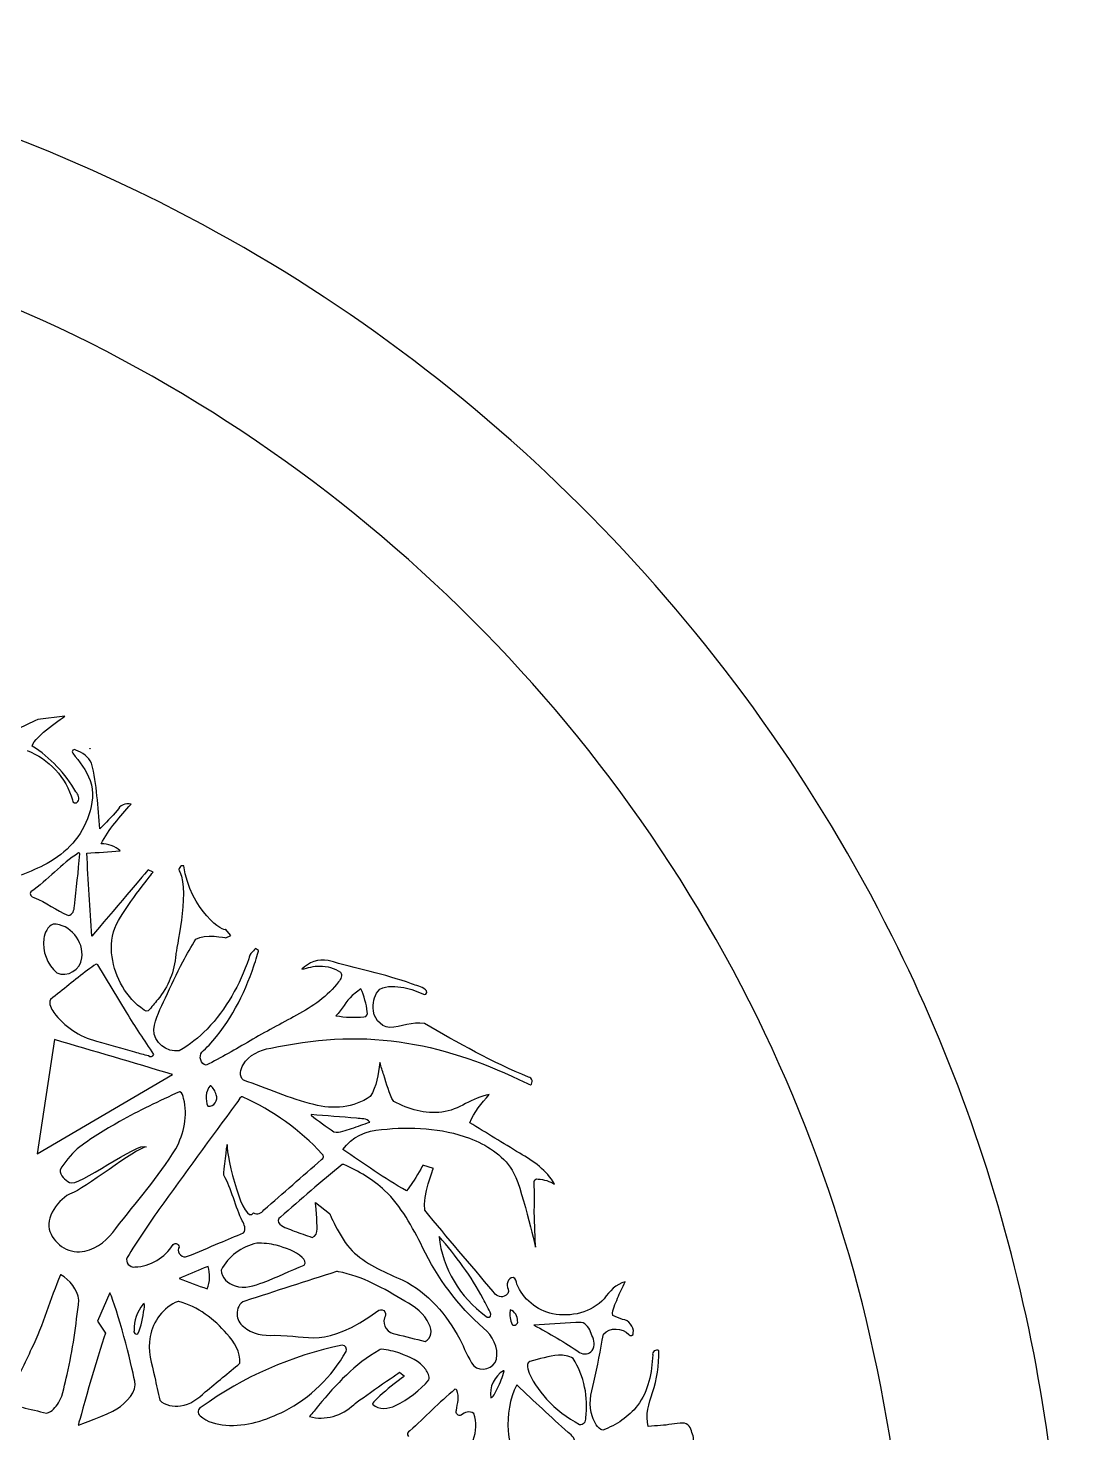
# Model space of a CAD drawing. Extents: x -3 to 431, y -1 to 430.
# Drawn here: x 294.2 to 430.6, y 246 to 429.8 of the extents above; entities that cross this region are included whole.
import ezdxf

# ---------------------------------------------------------------- set-up
doc = ezdxf.new("R2010")
doc.units = 0
doc.layers.add('Copie_de_Calque_1', color=7, linetype='CONTINUOUS')

msp = doc.modelspace()

# ---------------------------------------------------------------- linework, layer by layer
at = {"layer": 'Copie_de_Calque_1', "color": 7}
for points in [[(299.03285, 339.75961), (295.48064, 339.33591)], [(310.57634, 319.35544), (309.91814, 319.66208)], [(320.09978, 310.77145), (320.73509, 311.08161), (320.05442, 311.92812)], [(324.3788, 309.09934), (323.9812, 309.36014)], [(307.10941, 301.03218), (303.33517, 307.22877)], [(337.76096, 304.11522), (336.63596, 303.24999)], [(297.68283, 297.47265), (295.43088, 282.52147)], [(295.43088, 282.52147), (313.09689, 292.90819)], [(314.0715, 290.63669), (314.02072, 290.63083)], [(318.0715, 291.4238), (318.02853, 291.42185)], [(331.24533, 287.63864), (331.26486, 287.59372)], [(335.31953, 281.11735), (335.31955, 281.11716)], [(347.24064, 280.60344), (345.88621, 281.04963)], [(331.81172, 276.14606), (333.66315, 274.69919)], [(360.60549, 270.28403), (360.43337, 275.13633)], [(347.99728, 271.67968), (347.98166, 271.67382)], [(298.5051, 266.70317), (298.4758, 266.70317), (298.45236, 266.69146)], [(304.93114, 264.32497), (303.32216, 260.63252), (304.35119, 259.04112)], [(309.25698, 262.83588), (309.24533, 262.82237)], [(357.30393, 262.10362), (357.27267, 261.98252)], [(365.85823, 260.43762), (365.85861, 260.4376)], [(342.82046, 253.92927), (343.45132, 253.44489)], [(358.20236, 252.26166), (358.16136, 252.27536), (358.13986, 252.27338)]]:
    msp.add_lwpolyline(points, dxfattribs=at)
for points in [[(302.32346, 335.52343)], [(300.84103, 321.89075)], [(297.49924, 312.56076)], [(303.134, 307.30887)], [(322.16131, 289.96482)], [(324.13596, 270.81444)], [(317.2805, 267.6133)], [(334.5774, 267.10168)], [(313.8371, 263.19346)], [(335.33127, 257.47276)], [(340.15357, 256.82237)], [(363.61838, 256.16612)], [(356.43284, 254.14261)], [(350.06173, 251.72062)]]:
    msp.add_lwpolyline(points, close=True, dxfattribs=at)
for points in [[(317.03767, 404.09534), (287.06404, 420.29238), (253.18845, 429.24277), (219.11373, 429.79512)], [(407.24865, 310.98947), (387.60195, 350.24057), (355.71981, 383.30456), (317.03767, 404.09534)], [(392.49344, 294.20397), (372.57997, 338.92177), (335.12953, 375.58548), (289.85866, 394.27463)], [(295.48064, 339.33591), (295.48064, 339.33591), (288.82596, 335.98168), (285.17595, 335.29685)], [(294.76579, 335.8652), (295.08542, 337.18577), (299.03285, 339.75961), (299.03285, 339.75961)], [(294.08988, 335.26164), (296.94702, 334.22698), (299.18376, 331.72811), (300.02751, 328.82419)], [(300.4904, 329.8613), (299.08676, 332.27243), (297.13053, 334.37467), (294.76579, 335.8652)], [(300.46892, 335.32224), (300.26154, 335.6033), (299.81011, 335.15413), (300.06462, 334.92966)], [(300.06462, 334.92966), (300.97703, 333.84481), (301.83022, 332.67613), (302.35759, 331.35153)], [(302.51384, 333.62497), (302.13646, 334.46555), (301.34006, 335.06463), (300.46892, 335.32224)], [(302.32346, 335.52343), (302.23936, 335.46773), (302.42136, 335.55193), (302.32346, 335.52343)], [(303.6115, 325.02341), (303.29165, 327.89429), (303.30915, 330.82647), (302.51384, 333.62497)], [(302.35759, 331.35153), (302.88519, 329.89481), (302.63862, 328.29135), (302.18857, 326.84953)], [(300.72673, 328.60739), (301.04363, 329.00268), (300.77973, 329.53434), (300.4904, 329.8613)], [(300.02751, 328.82419), (299.94271, 328.44766), (300.58095, 328.25556), (300.72673, 328.60739)], [(305.90056, 327.42185), (305.15318, 326.60756), (304.37913, 325.81846), (303.6115, 325.02341)], [(303.7736, 323.0527), (304.7754, 325.00024), (306.2456, 326.6463), (307.69743, 328.26559)], [(307.69743, 328.26559), (307.00057, 328.46615), (306.19022, 328.08741), (305.90056, 327.42185)], [(302.18857, 326.84953), (301.29579, 324.11594), (299.23279, 321.84942), (296.71198, 320.50641)], [(300.84103, 321.89075), (298.5746, 320.42815), (296.79671, 318.35144), (294.59885, 316.79896)], [(300.28049, 314.92201), (300.5567, 317.19357), (300.79529, 319.46955), (301.0051, 321.74818)], [(301.0051, 321.74818), (300.9861, 321.81978), (300.9259, 321.90628), (300.84103, 321.89075)], [(301.8986, 321.86325), (303.35488, 321.93785), (304.81033, 322.02941), (306.26384, 322.14645)], [(302.54704, 310.97067), (302.3309, 314.60153), (302.11475, 318.23239), (301.8986, 321.86325)], [(306.26384, 322.14645), (305.61554, 322.78902), (304.68042, 323.11404), (303.7736, 323.0527)], [(296.71198, 320.50641), (295.62679, 319.91026), (294.47489, 319.44931), (293.33806, 318.96481)], [(314.59731, 320.17275), (314.18688, 320.38652), (313.74223, 319.72594), (314.0934, 319.42471)], [(320.05442, 311.92812), (319.99752, 311.21654), (315.41784, 314.44562), (314.59731, 320.17275)], [(309.91814, 319.66208), (309.91814, 319.66208), (305.00407, 313.86781), (302.54704, 310.97067)], [(306.07317, 313.04191), (307.31797, 315.32041), (310.57634, 319.35544), (310.57634, 319.35544)], [(314.0934, 319.42471), (315.35133, 316.54147), (313.53051, 309.02833), (313.55831, 308.58166)], [(294.59885, 316.79896), (294.36644, 316.50217), (294.66085, 316.09107), (294.99071, 316.04936)], [(294.99071, 316.04936), (296.58033, 315.4332), (297.92214, 314.32795), (299.50314, 313.69349)], [(299.50314, 313.69349), (300.06909, 313.77829), (300.27843, 314.4231), (300.28049, 314.92201)], [(297.49924, 312.56076), (296.76521, 312.24349), (296.39398, 311.42702), (296.29025, 310.67209)], [(301.24728, 308.13888), (301.56858, 310.30301), (299.732, 312.60609), (297.49924, 312.56076)], [(305.1486, 308.82614), (305.03162, 310.28175), (305.31566, 311.78293), (306.07317, 313.04191)], [(296.29025, 310.67209), (296.06084, 309.02468), (296.71649, 307.28283), (297.97971, 306.19943)], [(314.46758, 307.62878), (315.0063, 308.64028), (315.57709, 309.63462), (316.17986, 310.60935)], [(316.17986, 310.60935), (317.33714, 311.36969), (320.09978, 310.77145), (320.09978, 310.77145)], [(429.72255, 208.86868), (430.63995, 244.04867), (423.09655, 279.52236), (407.24865, 310.98947)], [(308.95817, 301.6423), (306.76367, 303.36792), (305.39264, 306.05767), (305.1486, 308.82614)], [(323.9812, 309.36014), (323.9812, 309.36014), (323.09368, 308.60713), (323.11931, 308.04685)], [(323.77279, 307.10545), (324.00313, 307.76167), (324.3788, 309.09934), (324.3788, 309.09934)], [(297.97971, 306.19943), (299.34289, 305.54138), (301.1668, 306.63101), (301.24728, 308.13888)], [(303.134, 307.30884), (302.73233, 307.1031), (302.38034, 306.79751), (302.00314, 306.54517)], [(303.33517, 307.22877), (303.28517, 307.28417), (303.21086, 307.32677), (303.134, 307.30887)], [(313.55831, 308.58166), (313.37832, 306.44626), (312.59434, 304.34282), (311.19604, 302.7038)], [(312.18177, 302.91384), (312.94002, 304.48727), (313.63324, 306.09267), (314.46758, 307.62878)], [(323.11931, 308.04685), (321.91362, 304.66817), (320.14699, 301.43762), (317.64275, 298.84372)], [(317.90113, 296.73673), (320.62369, 299.68387), (322.49901, 303.32354), (323.77279, 307.10545)], [(333.47478, 307.81638), (332.23158, 308.05762), (330.91972, 307.55954), (330.04314, 306.66989)], [(330.04314, 306.66989), (330.82221, 306.83689), (331.5896, 307.11823), (332.39902, 307.07224)], [(332.39902, 307.07224), (333.34802, 307.06724), (334.30594, 306.80897), (335.09392, 306.27145)], [(344.39594, 304.77662), (340.82386, 306.02449), (337.10644, 306.77208), (333.47478, 307.81638)], [(302.00314, 306.54517), (300.34867, 305.31846), (298.80499, 303.95041), (297.14963, 302.72486)], [(335.09392, 306.27145), (335.42162, 305.8837), (335.13512, 305.35531), (334.84782, 305.03708)], [(334.84782, 305.03708), (333.43986, 303.11618), (331.41828, 301.76685), (329.34602, 300.65344)], [(338.59689, 301.08202), (338.47336, 302.12771), (338.18948, 303.15351), (337.76096, 304.11522)], [(339.37321, 301.61466), (339.33281, 302.4885), (339.55037, 303.45418), (340.24821, 304.03903)], [(340.24821, 304.03903), (341.19964, 304.60515), (342.35813, 304.42251), (343.39425, 304.25837)], [(343.39425, 304.25837), (344.32368, 304.09164), (345.20005, 303.72509), (346.06462, 303.35739)], [(346.19353, 303.97849), (345.69568, 304.43448), (344.99198, 304.50718), (344.39594, 304.77662)], [(346.06462, 303.35739), (346.40666, 303.32539), (346.49986, 303.85635), (346.19353, 303.97849)], [(297.14963, 302.72486), (296.86896, 302.12684), (297.26139, 301.4989), (297.60666, 301.02369)], [(309.94157, 301.22653), (309.55807, 301.0527), (309.24675, 301.45368), (308.95817, 301.6423)], [(311.19604, 302.7038), (310.79319, 302.19863), (310.37584, 301.705), (309.94157, 301.22653)], [(310.6779, 298.79099), (310.87202, 300.25538), (311.55387, 301.5948), (312.18177, 302.91384)], [(336.63596, 303.24999), (335.80672, 302.45419), (335.31662, 301.37911), (334.49338, 300.57811)], [(341.49821, 299.04489), (340.25155, 299.15743), (339.33921, 300.40501), (339.37321, 301.61466)], [(297.60666, 301.02369), (298.93198, 299.14385), (300.97024, 297.81995), (303.19024, 297.25602)], [(310.66525, 295.51587), (309.50142, 297.36854), (308.20484, 299.13628), (307.10941, 301.03218)], [(329.34602, 300.65344), (327.31423, 299.53809), (325.254, 298.47345), (323.26199, 297.28677)], [(334.49338, 300.57811), (335.70192, 300.35807), (336.94273, 300.31542), (338.1633, 300.45507)], [(338.1633, 300.45507), (338.48607, 300.39497), (338.75216, 300.80266), (338.59689, 301.08202)], [(346.06267, 299.54489), (344.5139, 299.82014), (343.03345, 299.08582), (341.49821, 299.04489)], [(313.99626, 296.00974), (312.3735, 295.72019), (310.62303, 297.1144), (310.6779, 298.79099)], [(317.64275, 298.84372), (316.57125, 297.73063), (315.34277, 296.76848), (313.99626, 296.00974)], [(325.96159, 296.33946), (331.46091, 297.52873), (337.17039, 297.97129), (342.75691, 297.15808)], [(359.69548, 292.56442), (354.94148, 294.45727), (350.51429, 297.04673), (346.06267, 299.54489)], [(313.09689, 292.90819), (307.95887, 294.42968), (302.82085, 295.95116), (297.68283, 297.47265)], [(303.19024, 297.25602), (304.84682, 296.78306), (306.5091, 296.32927), (308.16191, 295.84374)], [(316.95628, 295.80956), (317.23805, 296.1479), (317.61757, 296.39544), (317.90113, 296.73673)], [(323.26199, 297.28677), (321.36943, 296.18914), (319.47293, 295.09599), (317.52556, 294.09763)], [(322.37712, 294.16989), (323.12501, 295.43002), (324.54249, 296.14982), (325.96159, 296.33946)], [(342.75691, 297.15808), (348.2081, 296.40338), (353.48316, 294.62922), (358.42244, 292.22745)], [(308.16191, 295.84374), (308.76329, 295.68237), (309.36466, 295.521), (309.96603, 295.35963)], [(309.96603, 295.35963), (310.16307, 295.16423), (310.62145, 295.19683), (310.66525, 295.51587)], [(317.52556, 294.09763), (316.79388, 294.2565), (316.52927, 295.23765), (316.95628, 295.80956)], [(322.38512, 292.14255), (321.82412, 292.67652), (321.96399, 293.59079), (322.37712, 294.16989)], [(340.24645, 294.44724), (340.03968, 292.91985), (339.81795, 291.33133), (338.98669, 289.99802)], [(340.74903, 292.83649), (340.5815, 293.37341), (340.41398, 293.91032), (340.24645, 294.44724)], [(409.13759, 225.77865), (407.66838, 249.26327), (402.16116, 272.685), (392.49344, 294.20397)], [(342.06481, 289.36325), (341.35652, 290.40334), (341.1956, 291.68302), (340.74903, 292.83649)], [(359.93376, 291.53708), (360.35195, 291.77755), (360.17695, 292.53218), (359.69548, 292.56442)], [(314.02072, 290.63083), (311.37422, 289.40403), (308.72314, 288.17762), (306.18785, 286.73019)], [(314.57346, 289.73825), (314.46799, 290.05451), (314.43685, 290.51471), (314.0715, 290.63669)], [(318.02853, 291.42185), (317.43224, 290.68649), (317.3611, 289.59013), (317.75314, 288.7363)], [(318.82491, 290.23787), (318.7138, 290.70194), (318.4519, 291.13204), (318.0715, 291.4238)], [(331.62731, 288.94919), (328.45706, 289.74078), (325.47491, 291.10536), (322.38512, 292.14255)], [(358.42244, 292.22745), (358.92424, 291.99304), (359.42621, 291.75887), (359.93376, 291.53708)], [(321.47784, 289.15778), (318.09811, 284.52174), (314.69463, 279.90272), (311.34642, 275.24389)], [(313.55921, 283.18921), (314.61617, 285.16746), (315.13193, 287.53046), (314.57346, 289.73825)], [(317.75314, 288.7363), (318.52058, 288.62084), (319.18599, 289.54794), (318.82491, 290.23787)], [(322.16135, 289.96481), (321.80944, 289.82619), (321.7411, 289.39567), (321.47784, 289.15778)], [(322.36443, 289.93942), (322.29793, 289.95612), (322.23072, 289.97472), (322.16131, 289.96482)], [(332.67303, 282.51559), (329.80986, 285.6825), (326.2269, 288.14986), (322.36443, 289.93942)], [(338.98669, 289.99802), (336.85636, 288.54807), (334.08001, 288.28999), (331.62731, 288.94919)], [(348.36559, 287.97263), (346.18429, 287.73015), (343.96976, 288.30796), (342.06481, 289.36325)], [(354.53942, 290.26364), (352.33474, 289.91736), (350.59913, 288.21626), (348.36559, 287.97263)], [(352.00231, 286.58591), (352.55981, 287.98704), (353.56737, 289.13563), (354.53942, 290.26364)], [(306.18785, 286.73019), (304.28087, 285.64748), (302.38828, 284.51799), (300.65637, 283.16865)], [(337.19136, 287.16486), (335.21051, 287.33713), (333.22783, 287.48693), (331.24533, 287.63864)], [(331.26486, 287.59372), (332.16447, 286.74581), (333.25406, 286.14355), (334.23361, 285.39841)], [(338.92893, 286.66403), (338.51758, 287.1956), (337.78257, 287.09157), (337.19136, 287.16486)], [(334.23361, 285.39841), (335.03038, 285.20879), (335.77996, 285.65078), (336.53522, 285.82903)], [(335.41252, 283.08976), (336.53252, 284.72945), (338.5209, 285.59784), (340.46446, 285.69102)], [(336.53522, 285.82903), (337.33616, 286.09858), (338.13136, 286.38473), (338.92893, 286.66403)], [(340.46446, 285.69102), (344.31386, 286.10252), (348.3053, 285.91977), (351.96134, 284.55461)], [(358.54723, 282.59177), (356.35761, 283.91004), (354.17978, 285.2477), (352.00231, 286.58591)], [(300.65637, 283.16865), (299.76784, 282.38075), (299.02777, 281.43679), (298.40939, 280.42575)], [(299.64572, 278.76364), (300.69976, 278.02666), (308.63296, 284.16885), (309.687, 283.43187)], [(309.687, 283.43187), (308.36792, 283.29533), (301.27367, 277.7136), (299.95796, 277.3807)], [(305.69393, 272.74539), (308.35814, 276.19247), (311.28145, 279.46115), (313.55921, 283.18921)], [(319.83505, 279.71455), (319.80045, 280.19801), (320.27072, 283.71755), (320.27072, 283.71755)], [(320.27072, 283.71755), (320.14593, 282.05367), (322.43559, 272.98551), (323.73166, 274.77731)], [(343.72892, 277.65617), (340.85877, 279.31267), (338.13766, 281.20869), (335.41252, 283.08976)], [(351.96134, 284.55461), (354.16004, 283.73363), (356.27566, 282.40678), (357.54915, 280.38605)], [(325.06689, 275.17167), (327.5834, 277.37095), (330.09991, 279.57022), (332.61643, 281.7695)], [(332.61643, 281.7695), (332.91489, 281.88019), (332.96018, 282.36555), (332.67303, 282.51559)], [(363.10387, 278.53317), (362.08173, 280.35018), (360.31852, 281.57819), (358.54723, 282.59177)], [(298.40939, 280.42575), (298.39789, 279.66499), (299.03884, 279.11082), (299.64572, 278.76364)], [(322.24562, 273.73572), (321.39478, 275.4505), (320.78734, 278.05796), (319.83505, 279.71455)], [(335.31955, 281.11716), (332.56273, 278.90045), (329.9177, 276.55029), (327.24143, 274.23825)], [(335.55, 281.10935), (335.4738, 281.12045), (335.39614, 281.13565), (335.31953, 281.11735)], [(340.86587, 277.72446), (339.32305, 279.17275), (337.46112, 280.22749), (335.55, 281.10935)], [(345.88621, 281.04963), (345.88621, 281.04963), (345.05374, 279.4879), (344.51366, 278.78286)], [(346.11955, 275.15226), (345.81655, 277.02783), (347.24064, 280.60344), (347.24064, 280.60344)], [(357.54915, 280.38605), (358.7495, 278.50288), (360.60549, 270.28403), (360.60549, 270.28403)], [(360.44567, 278.68747), (360.29763, 278.9758), (360.64445, 279.37231), (360.94567, 279.21481)], [(345.83877, 270.26718), (344.48486, 272.93072), (343.0712, 275.65399), (340.86587, 277.72446)], [(344.51366, 278.78286), (344.2648, 278.39861), (343.9927, 278.03017), (343.72892, 277.65617)], [(360.48657, 276.49675), (360.46197, 277.22675), (360.44627, 277.95703), (360.44567, 278.68747)], [(360.94567, 279.21481), (361.70797, 279.17501), (362.45409, 278.93153), (363.10387, 278.53317)], [(299.95796, 277.3807), (298.23115, 276.73811), (296.34285, 273.99008), (297.09269, 272.33591)], [(332.03633, 272.71872), (332.06933, 273.34005), (331.81172, 276.14606), (331.81172, 276.14606)], [(360.43337, 275.13633), (360.43337, 275.13633), (360.47017, 275.69136), (360.48657, 276.49675)], [(311.34642, 275.24389), (309.89896, 273.18857), (308.50027, 271.09826), (307.18283, 268.957)], [(323.73166, 274.77731), (324.18848, 274.46167), (324.77275, 274.78231), (325.06689, 275.17167)], [(327.24143, 274.23825), (326.86259, 274.1036), (326.83904, 273.53646), (327.15873, 273.32233)], [(333.66315, 274.69919), (333.66315, 274.69919), (335.2539, 270.91991), (336.93045, 269.53565)], [(355.07543, 264.49194), (352.07987, 268.0367), (349.04301, 271.54727), (346.11955, 275.15226)], [(297.09269, 272.33591), (297.72779, 270.54505), (299.77829, 269.31098), (301.65394, 269.79488)], [(301.65394, 269.79488), (303.35106, 270.14049), (304.72339, 271.36231), (305.69393, 272.74539)], [(319.28502, 270.85304), (320.32453, 271.29655), (321.36403, 271.74006), (322.40353, 272.18356)], [(322.40353, 272.18356), (322.79242, 272.64967), (322.50439, 273.2819), (322.24562, 273.73572)], [(327.15873, 273.32233), (327.664, 272.80132), (328.42182, 272.70126), (329.05375, 272.40057)], [(329.05375, 272.40057), (329.82141, 272.11201), (330.59884, 271.85075), (331.37422, 271.58395)], [(331.37422, 271.58395), (331.89164, 271.66545), (332.05927, 272.26679), (332.03633, 272.71872)], [(308.19846, 267.71286), (310.23471, 267.72286), (312.11798, 268.96636), (313.20822, 270.64059)], [(313.20822, 270.64059), (313.47365, 271.02782), (314.17116, 270.56619), (313.91721, 270.17185)], [(315.06174, 269.12302), (316.50636, 269.60567), (317.87191, 270.28959), (319.28502, 270.85304)], [(324.13596, 270.81444), (322.16256, 270.41296), (320.39851, 269.09195), (319.46799, 267.30468)], [(326.69085, 270.55153), (325.857, 270.75808), (324.99402, 270.83981), (324.13596, 270.81444)], [(330.09103, 268.94726), (329.17176, 269.84846), (327.88949, 270.19413), (326.69085, 270.55153)], [(353.81091, 259.70147), (350.4628, 262.62586), (347.7645, 266.26595), (345.83877, 270.26718)], [(347.98166, 271.67382), (348.4275, 267.55208), (350.75434, 263.71521), (354.09885, 261.29101)], [(353.76783, 263.54893), (352.17754, 266.47711), (350.2007, 269.18433), (347.99728, 271.67968)], [(307.18283, 268.957), (306.8987, 268.33957), (307.54716, 267.5833), (308.19846, 267.71286)], [(313.91721, 270.17185), (313.65809, 269.5347), (314.44637, 268.79468), (315.06174, 269.12302)], [(330.34689, 267.96874), (330.63382, 268.28119), (330.34737, 268.7193), (330.09103, 268.94726)], [(336.93045, 269.53565), (338.75945, 267.90505), (341.04822, 266.9479), (343.26965, 265.98567)], [(298.45236, 266.69146), (297.14554, 263.49545), (296.20565, 260.15168), (294.67913, 257.04595)], [(300.87814, 263.35747), (300.65446, 264.7606), (299.71997, 265.99303), (298.5051, 266.70317)], [(317.28049, 267.6133), (316.17738, 267.15961), (315.08501, 266.68052), (313.98947, 266.209)], [(317.76487, 267.79494), (317.60341, 267.73444), (317.44196, 267.67385), (317.2805, 267.6133)], [(317.67307, 264.84768), (318.03282, 265.78289), (318.06687, 266.83921), (317.76487, 267.79494)], [(319.46799, 267.30468), (319.50239, 266.28851), (320.39022, 265.52266), (321.3015, 265.2315)], [(334.57736, 267.10158), (330.56559, 265.85891), (326.58212, 264.52667), (322.58322, 263.24416)], [(324.98517, 265.69935), (326.81101, 266.3623), (328.54738, 267.24123), (330.34689, 267.96874)], [(334.8235, 267.09768), (334.7414, 267.10368), (334.65961, 267.10468), (334.5774, 267.10168)], [(343.48843, 263.24402), (340.79446, 264.90284), (337.96603, 266.4975), (334.8235, 267.09768)], [(313.98947, 266.209), (315.2105, 265.737), (316.4377, 265.28081), (317.67307, 264.84768)], [(321.3015, 265.2315), (322.53334, 264.83311), (323.82938, 265.2498), (324.98517, 265.69935)], [(343.26965, 265.98567), (346.51977, 264.32942), (349.02869, 261.46888), (350.69087, 258.26037)], [(357.02384, 264.82219), (357.21866, 264.43016), (356.90519, 263.97851), (356.51211, 263.87918)], [(357.66642, 266.34758), (356.99237, 266.24908), (356.70878, 265.37424), (357.02384, 264.82219)], [(358.16838, 265.47453), (358.10728, 265.79907), (358.0431, 266.24815), (357.66642, 266.34758)], [(362.84416, 261.58976), (360.78774, 262.03408), (358.94063, 263.49983), (358.16838, 265.47453)], [(372.34806, 265.75187), (371.15959, 265.46647), (370.24673, 264.54716), (369.59611, 263.55461)], [(371.32172, 263.61212), (371.63829, 264.33738), (371.9996, 265.04172), (372.34806, 265.75187)], [(299.34519, 253.65642), (300.07464, 256.8515), (300.48835, 260.10679), (300.87814, 263.35747)], [(308.16916, 252.78721), (307.78346, 254.97144), (305.86991, 262.32745), (304.93114, 264.32497)], [(309.40557, 262.20463), (309.43567, 262.4101), (309.57105, 263.23896), (309.25698, 262.83588)], [(313.83713, 263.19346), (311.90227, 262.4691), (310.57803, 260.58524), (310.1871, 258.60079)], [(313.9338, 263.19278), (313.9019, 263.19878), (313.8694, 263.19327), (313.8371, 263.19346)], [(320.22789, 258.95444), (318.5682, 260.89298), (316.43851, 262.54865), (313.9338, 263.19278)], [(322.58322, 263.24416), (321.87035, 263.03037), (321.53202, 262.20974), (321.56911, 261.51627)], [(346.69573, 260.19411), (346.11315, 261.61369), (344.79703, 262.54498), (343.48843, 263.24402)], [(354.75185, 261.5203), (354.51844, 262.23774), (354.09806, 262.87457), (353.76783, 263.54893)], [(356.51211, 263.87918), (355.9645, 263.67365), (355.33161, 263.98681), (355.07543, 264.49194)], [(369.59611, 263.55461), (367.91083, 261.74595), (365.22468, 261.09897), (362.84416, 261.58976)], [(370.69767, 261.37101), (370.61117, 262.17221), (371.0827, 262.87871), (371.32172, 263.61212)], [(309.24533, 262.82237), (308.47345, 261.88185), (308.06723, 260.65613), (308.10666, 259.44151)], [(308.58908, 258.95127), (309.05369, 259.97736), (309.20754, 261.10644), (309.40557, 262.20463)], [(321.56911, 261.51627), (321.58221, 260.88618), (321.90936, 260.29144), (322.40893, 259.91388)], [(326.46106, 258.76891), (331.17211, 258.85761), (332.74234, 256.81177), (340.11587, 262.05587)], [(340.11587, 262.05587), (340.3893, 262.20786), (340.74635, 262.11047), (340.88495, 261.82539)], [(340.83435, 261.05052), (340.49662, 260.08126), (341.33024, 258.9797), (342.33103, 258.93155)], [(340.88495, 261.82539), (341.0403, 261.58359), (341.00033, 261.27115), (340.83435, 261.05052)], [(354.09885, 261.29101), (354.25633, 260.96796), (354.89649, 261.14147), (354.75185, 261.5203)], [(357.27267, 261.98252), (357.15179, 261.37475), (357.33757, 260.76166), (357.53635, 260.19151)], [(358.26877, 260.6544), (358.27967, 261.27029), (357.89556, 261.89707), (357.30393, 262.10362)], [(371.98283, 260.84172), (371.54682, 260.99895), (371.11695, 261.17325), (370.69767, 261.37101)], [(308.10666, 259.44151), (307.93869, 259.16704), (308.30976, 258.77435), (308.58908, 258.95127)], [(322.40893, 259.91388), (323.48903, 258.91573), (325.04299, 258.6816), (326.46106, 258.76891)], [(346.17115, 257.959), (346.99208, 258.33528), (347.17126, 259.48027), (346.69573, 260.19411)], [(355.50703, 255.62888), (355.78621, 257.17219), (354.98661, 258.73357), (353.81091, 259.70147)], [(357.53635, 260.19151), (357.8302, 259.90114), (358.39642, 260.26761), (358.26877, 260.6544)], [(365.85861, 260.4376), (364.03685, 260.32056), (362.21411, 260.21972), (360.39182, 260.11143)], [(360.39182, 260.11143), (362.42222, 258.97833), (364.46218, 257.85227), (366.37843, 256.53152)], [(366.82894, 260.38682), (366.51042, 260.45622), (366.18211, 260.45112), (365.85823, 260.43762)], [(367.99119, 258.75785), (367.76641, 259.3866), (367.47664, 260.0916), (366.82894, 260.38682)], [(369.49064, 258.9374), (370.35086, 259.84057), (371.95526, 259.79221), (372.80314, 258.8964)], [(373.39494, 259.07804), (373.51242, 259.91803), (372.82787, 260.7723), (371.98283, 260.84172)], [(304.35119, 259.04112), (303.3675, 256.34913), (300.7715, 247.00296), (300.7715, 247.00296)], [(310.1871, 258.60079), (309.82792, 256.8107), (310.41162, 255.02849), (310.7885, 253.29273)], [(335.33127, 257.47276), (328.68982, 256.13101), (322.34368, 253.34495), (316.86643, 249.35557)], [(321.93283, 255.11143), (322.02543, 256.58152), (321.20024, 257.92165), (320.22789, 258.95444)], [(335.8215, 256.6544), (335.96434, 256.98646), (335.754, 257.53159), (335.33127, 257.47276)], [(342.33103, 258.93155), (343.61107, 258.60737), (344.89111, 258.28319), (346.17115, 257.959)], [(350.69087, 258.26037), (351.29498, 257.09608), (351.75157, 255.84761), (352.51484, 254.77145)], [(368.00119, 256.78526), (368.42815, 257.36195), (368.32164, 258.16288), (367.99119, 258.75785)], [(368.23563, 252.62296), (368.72951, 254.71212), (369.09286, 256.82867), (369.49064, 258.9374)], [(372.80314, 258.8964), (372.90906, 258.5743), (373.48945, 258.74894), (373.39494, 259.07804)], [(294.67913, 257.04595), (293.79777, 255.11054), (292.86012, 253.20154), (291.9465, 251.2813)], [(327.76674, 248.86646), (331.13712, 250.59883), (333.97033, 253.34949), (335.8215, 256.6544)], [(340.15353, 256.82237), (337.00639, 255.03286), (334.48799, 252.3581), (332.22518, 249.57404)], [(340.43287, 256.9708), (340.33977, 256.9213), (340.24667, 256.8718), (340.15357, 256.82237)], [(342.87499, 256.41361), (342.08308, 256.68401), (341.26011, 256.85218), (340.43287, 256.9708)], [(346.23969, 254.29191), (345.43688, 255.40292), (344.11682, 255.94977), (342.87499, 256.41361)], [(352.51484, 254.77145), (353.43538, 253.90738), (355.18625, 254.40589), (355.50703, 255.62888)], [(363.61838, 256.16612), (362.33815, 256.08892), (361.11851, 255.64914), (359.8801, 255.34971)], [(365.51682, 255.72276), (364.96772, 256.109), (364.27165, 256.18302), (363.61838, 256.16612)], [(367.17502, 247.95713), (367.53114, 250.63036), (366.99549, 253.44998), (365.51682, 255.72276)], [(366.37843, 256.53152), (366.88901, 256.23555), (367.6575, 256.23783), (368.00119, 256.78526)], [(375.934, 256.19717), (375.8443, 253.88099), (375.35767, 251.47919), (373.95565, 249.58101)], [(376.72306, 256.73232), (376.38576, 257.02531), (375.78481, 256.61884), (375.934, 256.19717)], [(375.92033, 251.26943), (376.49955, 253.02603), (376.78169, 254.88261), (376.72306, 256.73232)], [(298.22279, 249.93924), (298.87589, 251.07798), (298.99674, 252.41218), (299.34519, 253.65642)], [(317.39596, 251.3621), (318.90498, 252.61583), (320.41739, 253.86546), (321.93283, 255.11143)], [(336.83713, 249.69151), (337.52249, 250.30654), (342.82046, 253.92927), (342.82046, 253.92927)], [(346.66139, 252.95908), (346.83383, 253.44267), (346.47635, 253.90004), (346.23969, 254.29191)], [(356.43283, 254.14257), (355.21522, 253.45378), (354.52246, 251.97262), (354.74728, 250.59569)], [(355.64291, 251.85516), (356.00561, 252.57307), (356.27442, 253.33365), (356.50314, 254.10351)], [(356.50314, 254.10351), (356.49714, 254.13271), (356.46274, 254.16151), (356.43284, 254.14261)], [(359.8801, 255.34971), (359.49033, 255.21807), (359.47548, 254.71621), (359.60891, 254.3923)], [(359.60891, 254.3923), (360.01335, 252.85848), (361.04228, 251.60461), (362.05875, 250.42818)], [(305.84325, 249.14658), (307.03616, 249.88153), (308.57026, 251.47616), (308.16916, 252.78721)], [(310.7885, 253.29273), (311.01239, 252.29219), (311.23628, 251.29165), (311.46017, 250.29112)], [(343.45132, 253.44489), (343.45132, 253.44489), (339.23579, 250.27581), (339.28639, 249.75205)], [(342.2979, 249.59867), (343.97126, 250.38876), (345.46248, 251.55144), (346.66139, 252.95908)], [(354.74728, 250.59569), (355.26332, 250.81773), (355.34442, 251.43929), (355.64291, 251.85516)], [(358.13986, 252.27338), (357.1997, 250.43889), (356.90087, 248.32596), (357.03054, 246.28444)], [(364.87329, 246.06846), (362.59733, 248.07579), (360.40543, 250.17536), (358.20236, 252.26166)], [(368.04711, 248.10588), (367.52984, 249.57419), (367.81689, 251.16878), (368.23563, 252.62296)], [(311.46017, 250.29112), (312.13282, 249.53911), (313.22887, 249.45484), (314.17207, 249.52504)], [(314.17207, 249.52504), (315.44745, 249.67116), (316.49422, 250.51049), (317.39596, 251.3621)], [(350.06174, 251.72059), (348.01429, 249.99388), (346.14939, 248.06518), (344.16916, 246.26551)], [(350.30392, 251.5839), (350.25512, 251.6656), (350.16589, 251.75206), (350.06173, 251.72062)], [(350.25422, 248.97917), (350.37587, 249.83413), (350.68592, 250.74993), (350.30392, 251.5839)], [(362.05875, 250.42818), (363.26599, 249.05399), (364.77217, 247.97019), (366.37424, 247.10166)], [(375.35197, 246.8417), (374.95944, 248.33159), (375.42337, 249.86473), (375.92033, 251.26943)], [(293.4426, 249.35552), (294.5116, 249.09676), (295.57942, 248.83273), (296.65353, 248.59575)], [(296.65353, 248.59575), (297.35946, 248.75513), (297.83697, 249.37181), (298.22279, 249.93924)], [(300.7715, 247.00296), (300.7715, 247.00296), (304.68987, 248.41553), (305.84325, 249.14658)], [(316.86643, 249.35557), (316.3887, 249.24198), (316.3085, 248.48788), (316.73361, 248.25791)], [(316.73361, 248.25791), (317.60347, 247.36736), (318.89878, 247.17239), (320.07668, 247.01523)], [(320.07668, 247.01523), (322.7598, 246.79901), (325.39972, 247.67091), (327.76674, 248.86646)], [(331.03635, 248.13682), (333.0695, 247.54923), (335.3099, 248.29062), (336.83713, 249.69151)], [(332.22518, 249.57404), (331.8289, 249.09497), (331.43263, 248.61589), (331.03635, 248.13682)], [(339.28639, 249.75205), (340.10873, 249.01387), (341.37708, 249.0963), (342.2979, 249.59867)], [(350.8938, 248.32609), (350.5149, 248.12247), (350.06268, 248.60485), (350.25422, 248.97917)], [(352.5227, 248.53508), (352.03363, 248.91268), (351.29932, 248.75371), (350.8938, 248.32609)], [(352.4389, 245.07424), (352.89418, 246.16317), (352.93878, 247.42682), (352.5227, 248.53508)], [(373.95565, 249.58101), (372.80213, 248.09085), (371.16163, 247.04727), (369.42814, 246.35342)], [(357.03054, 246.28444), (357.20522, 243.99595), (358.00437, 241.73162), (359.41534, 239.91289)], [(366.37424, 247.10166), (366.84087, 247.01286), (367.26229, 247.50862), (367.17502, 247.95713)], [(369.42814, 246.35342), (368.64415, 246.58041), (368.30247, 247.40696), (368.04711, 248.10588)], [(376.97332, 246.97903), (376.43325, 246.92883), (375.89267, 246.88453), (375.35197, 246.8417)], [(379.87545, 247.27724), (378.90015, 247.26304), (377.94825, 247.00546), (376.97332, 246.97903)], [(381.07275, 246.06045), (380.98475, 246.6518), (380.53895, 247.315), (379.87545, 247.27724)], [(344.16916, 246.26551), (343.88566, 246.1649), (343.7203, 245.77384), (343.9758, 245.55262)], [(365.75388, 244.4789), (365.88498, 245.14112), (365.39152, 245.72759), (364.87329, 246.06846)], [(381.01275, 244.28873), (381.39885, 244.79883), (381.31245, 245.50687), (381.07275, 246.06045)]]:
    msp.add_open_spline(points, degree=3, dxfattribs=at)

doc.saveas('drawing.dxf')
